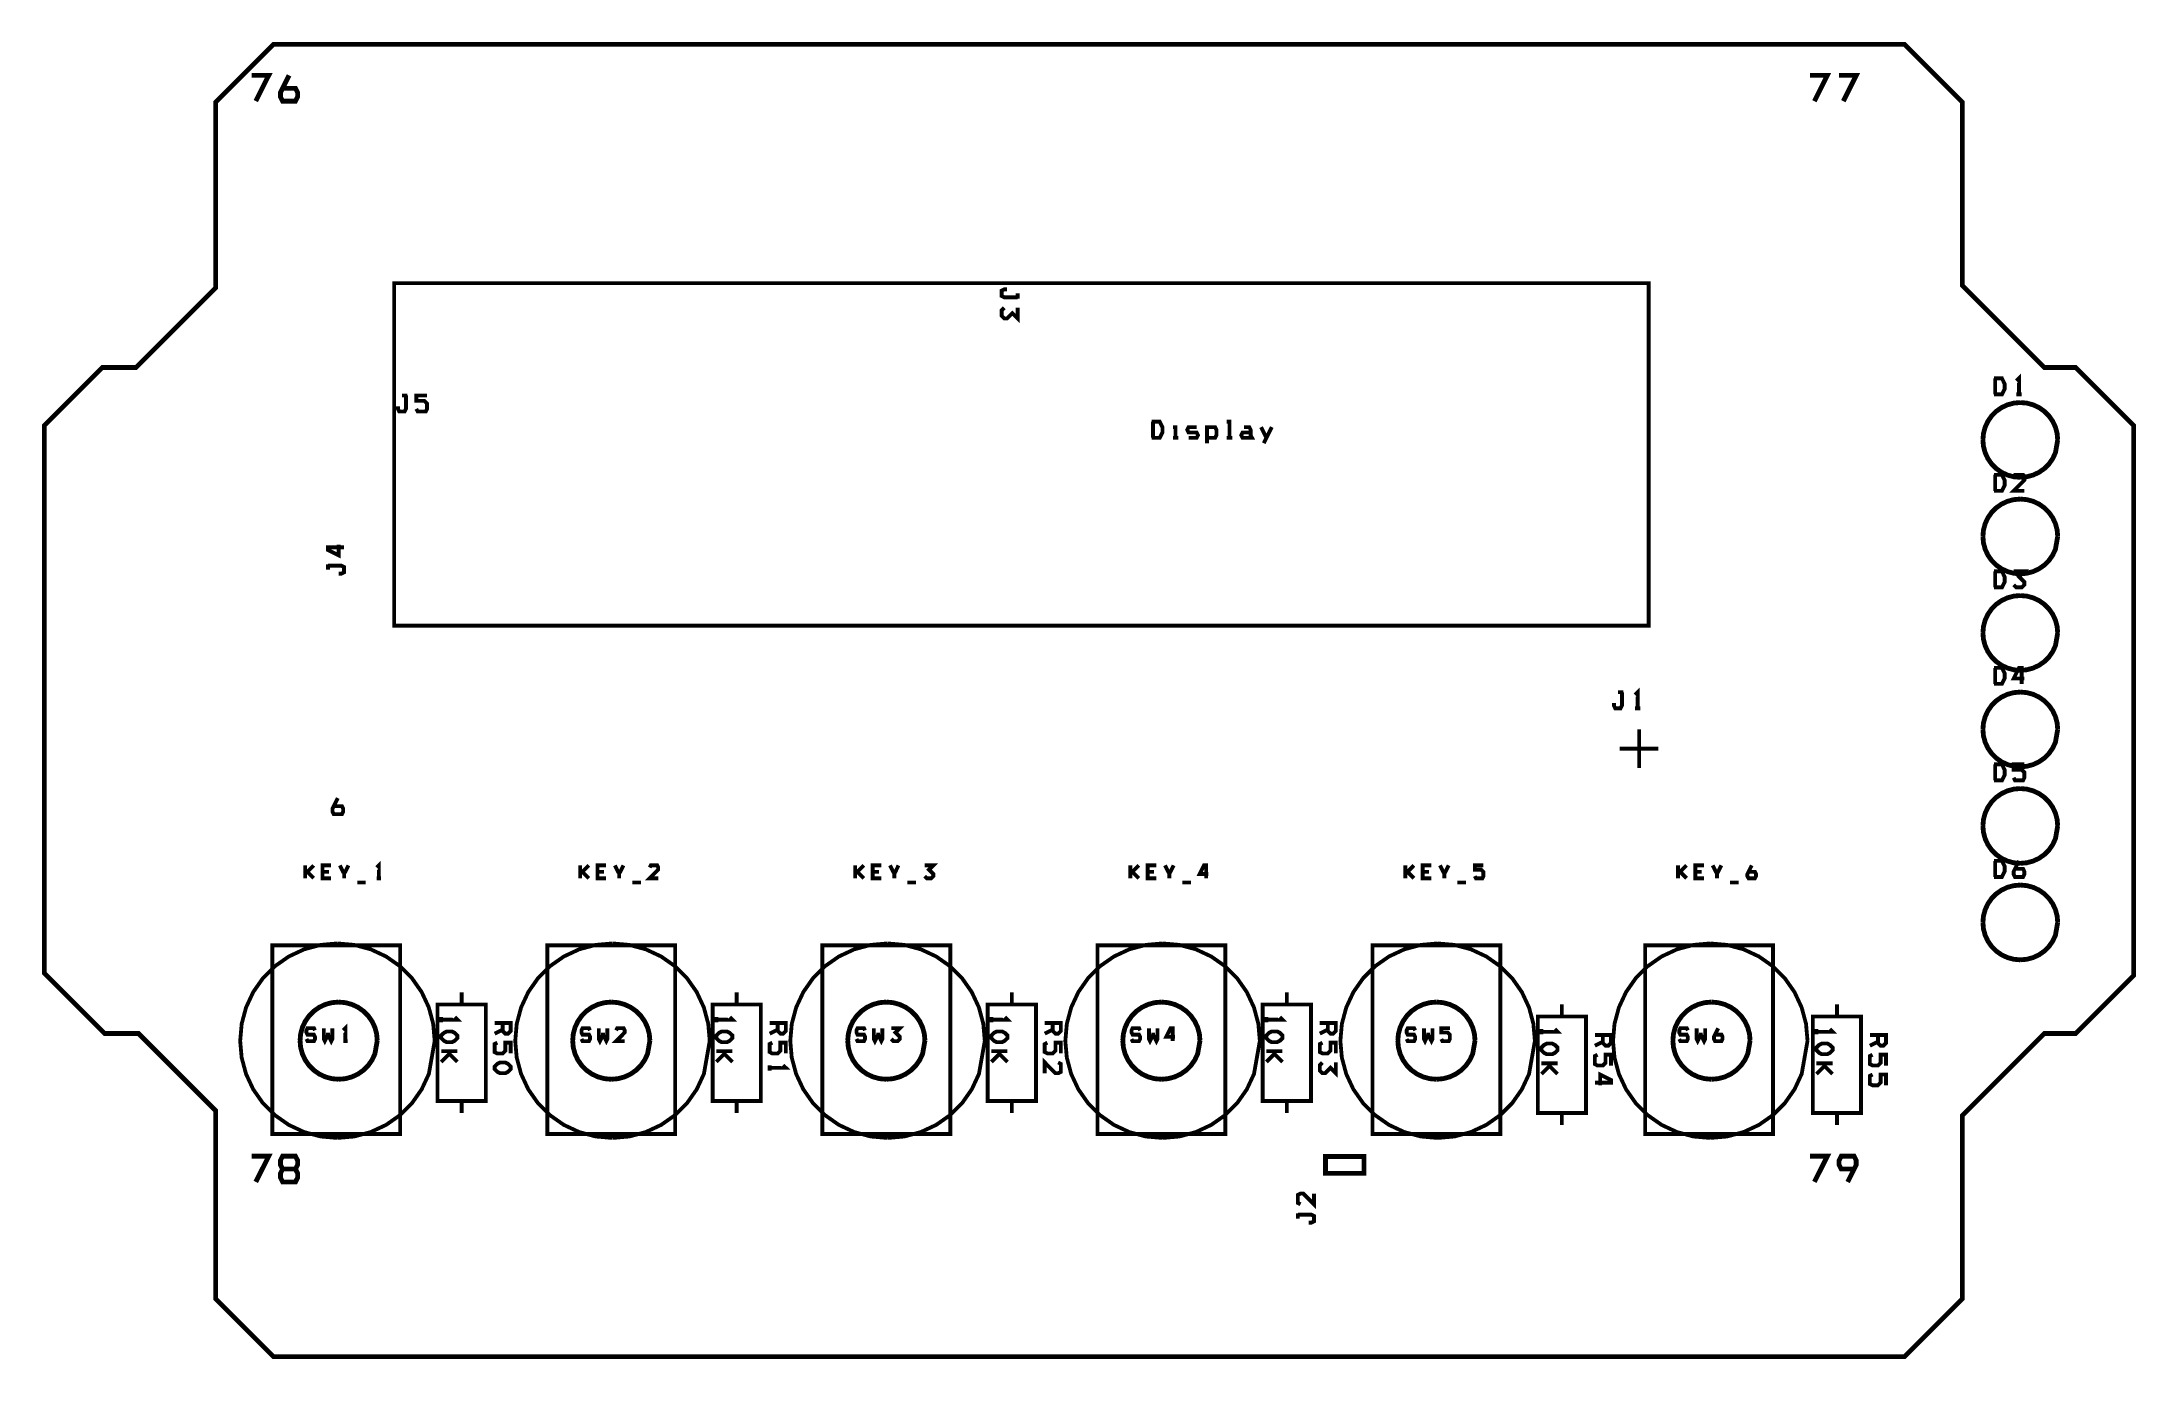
# Model space of a CAD drawing. Extents: x 0.51 to 4.85, y 0.21 to 2.94.
import ezdxf

# ---------------------------------------------------------------- set-up
doc = ezdxf.new("R2010")
doc.units = 0
doc.layers.add('1_SERA-DSP', color=7, linetype='CONTINUOUS')

msp = doc.modelspace()

# ---------------------------------------------------------------- linework, layer by layer
at = {"layer": '1_SERA-DSP'}
for points, const_width in [([(0.87, 2.82), (0.99, 2.94), (4.37, 2.94), (4.49, 2.82), (4.49, 2.44), (4.66, 2.27), (4.725, 2.27), (4.845, 2.15), (4.845, 1.01), (4.725, 0.89), (4.66, 0.89), (4.49, 0.72), (4.49, 0.34), (4.37, 0.22), (0.99, 0.22), (0.87, 0.34), (0.87, 0.73), (0.71, 0.89), (0.64, 0.89), (0.515, 1.015), (0.515, 2.15), (0.635, 2.27), (0.705, 2.27), (0.87, 2.435), (0.87, 2.82)], 0.01), ([(0.9533, 2.8222), (0.98, 2.8755), (0.9444, 2.8755)], 0.01), ([(1.0089, 2.8489), (1.0355, 2.8489), (1.04, 2.84), (1.04, 2.8311), (1.0355, 2.8222), (1.0089, 2.8222), (1.0044, 2.8311), (1.0044, 2.84), (1.0222, 2.8755)], 0.01), ([(4.1833, 2.8222), (4.21, 2.8755), (4.1744, 2.8755)], 0.01), ([(4.2433, 2.8222), (4.27, 2.8755), (4.2344, 2.8755)], 0.01), ([(1.24, 2.445), (3.84, 2.445), (3.84, 1.735), (1.24, 1.735), (1.24, 2.445)], 0.008), ([(2.51, 2.4322), (2.5044, 2.4322), (2.4989, 2.4294), (2.4989, 2.4183), (2.5044, 2.4156), (2.5322, 2.4156)], 0.008), ([(2.5044, 2.394), (2.4989, 2.3884), (2.4989, 2.3773), (2.5044, 2.3718), (2.51, 2.3718), (2.5211, 2.3829), (2.5322, 2.3718), (2.5322, 2.394)], 0.008), ([(2.5322, 2.4128), (2.5322, 2.4239)], 0.008), ([(4.6073, 2.2144), (4.6073, 2.2477), (4.6018, 2.2422)], 0.008), ([(1.2478, 2.19), (1.2478, 2.1844), (1.2505, 2.1789), (1.2617, 2.1789), (1.2644, 2.1844), (1.2644, 2.2122)], 0.008), ([(1.2672, 2.2122), (1.2561, 2.2122)], 0.008), ([(1.286, 2.1844), (1.2888, 2.1789), (1.3054, 2.1789), (1.3082, 2.1844), (1.3082, 2.1955), (1.3026, 2.2011), (1.286, 2.2011), (1.286, 2.2122), (1.3082, 2.2122)], 0.008), ([(4.5552, 2.2144), (4.5719, 2.2144), (4.5774, 2.2255), (4.5774, 2.2366), (4.5719, 2.2477), (4.5552, 2.2477)], 0.008), ([(4.558, 2.2144), (4.558, 2.2477)], 0.008), ([(4.6129, 2.2144), (4.6018, 2.2144)], 0.008), ([(4.61, 2.1975), (4.596542, 2.196323), (4.583493, 2.192826), (4.57125, 2.187117), (4.560184, 2.179368), (4.550632, 2.169816), (4.542883, 2.15875), (4.537174, 2.146507), (4.533677, 2.133458), (4.5325, 2.12)], 0.01), ([(4.6875, 2.12), (4.686323, 2.133458), (4.682826, 2.146507), (4.677117, 2.15875), (4.669368, 2.169816), (4.659816, 2.179368), (4.64875, 2.187117), (4.636507, 2.192826), (4.623458, 2.196323), (4.61, 2.1975)], 0.01), ([(2.81, 2.1244), (2.8266, 2.1244), (2.8322, 2.1355), (2.8322, 2.1466), (2.8266, 2.1577), (2.81, 2.1577)], 0.008), ([(2.8128, 2.1244), (2.8128, 2.1577)], 0.008), ([(2.8593, 2.1244), (2.8593, 2.1466), (2.8538, 2.1466)], 0.008), ([(2.8649, 2.1244), (2.8538, 2.1244)], 0.008), ([(2.9031, 2.1466), (2.8864, 2.1466), (2.8836, 2.141), (2.8864, 2.1355), (2.9031, 2.1355), (2.9059, 2.1299), (2.9031, 2.1244), (2.8864, 2.1244)], 0.008), ([(2.9246, 2.1133), (2.9246, 2.1466), (2.9413, 2.1466), (2.9441, 2.141), (2.9441, 2.1299), (2.9413, 2.1244), (2.9246, 2.1244)], 0.008), ([(2.9712, 2.1244), (2.9712, 2.1577), (2.9656, 2.1577)], 0.008), ([(2.9768, 2.1244), (2.9656, 2.1244)], 0.008), ([(3.0011, 2.1466), (3.0122, 2.1466), (3.015, 2.141), (3.015, 2.1299), (3.0178, 2.1244), (2.9983, 2.1244), (2.9955, 2.1299), (2.9983, 2.1355), (3.015, 2.1355)], 0.008), ([(3.0421, 2.1133), (3.0476, 2.1244), (3.0365, 2.1466)], 0.008), ([(3.0588, 2.1466), (3.0476, 2.1244)], 0.008), ([(4.5325, 2.12), (4.533677, 2.106542), (4.537174, 2.093493), (4.542883, 2.08125), (4.550632, 2.070184), (4.560184, 2.060632), (4.57125, 2.052883), (4.583493, 2.047174), (4.596542, 2.043677), (4.61, 2.0425)], 0.01), ([(4.61, 2.0425), (4.623458, 2.043677), (4.636507, 2.047174), (4.64875, 2.052883), (4.659816, 2.060632), (4.669368, 2.070184), (4.677117, 2.08125), (4.682826, 2.093493), (4.6875, 2.12)], 0.01), ([(4.5552, 2.0144), (4.5719, 2.0144), (4.5774, 2.0255), (4.5774, 2.0366), (4.5719, 2.0477), (4.5552, 2.0477)], 0.008), ([(4.558, 2.0144), (4.558, 2.0477)], 0.008), ([(4.6184, 2.0144), (4.5962, 2.0144), (4.6184, 2.0366), (4.6184, 2.0422), (4.6157, 2.0477), (4.599, 2.0477), (4.5962, 2.0422)], 0.008), ([(4.61, 1.9975), (4.596542, 1.996323), (4.583493, 1.992826), (4.57125, 1.987117), (4.560184, 1.979368), (4.550632, 1.969816), (4.542883, 1.95875), (4.537174, 1.946507), (4.533677, 1.933458), (4.5325, 1.92)], 0.01), ([(4.6875, 1.92), (4.686323, 1.933458), (4.682826, 1.946507), (4.677117, 1.95875), (4.669368, 1.969816), (4.659816, 1.979368), (4.64875, 1.987117), (4.636507, 1.992826), (4.623458, 1.996323), (4.61, 1.9975)], 0.01), ([(4.5325, 1.92), (4.533677, 1.906542), (4.537174, 1.893493), (4.542883, 1.88125), (4.550632, 1.870184), (4.560184, 1.860632), (4.57125, 1.852883), (4.583493, 1.847174), (4.596542, 1.843677), (4.61, 1.8425)], 0.01), ([(4.61, 1.8425), (4.623458, 1.843677), (4.636507, 1.847174), (4.64875, 1.852883), (4.659816, 1.860632), (4.669368, 1.870184), (4.677117, 1.88125), (4.682826, 1.893493), (4.6875, 1.92)], 0.01), ([(1.125, 1.9032), (1.125, 1.881), (1.1028, 1.8921), (1.1028, 1.8976), (1.1361, 1.8976)], 0.008), ([(1.1028, 1.8622), (1.1028, 1.8511)], 0.008), ([(1.125, 1.8428), (1.1306, 1.8428), (1.1361, 1.8455), (1.1361, 1.8567), (1.1306, 1.8594), (1.1028, 1.8594)], 0.008), ([(4.5552, 1.8144), (4.5719, 1.8144), (4.5774, 1.8255), (4.5774, 1.8366), (4.5719, 1.8477), (4.5552, 1.8477)], 0.008), ([(4.558, 1.8144), (4.558, 1.8477)], 0.008), ([(4.5962, 1.8199), (4.6018, 1.8144), (4.6129, 1.8144), (4.6184, 1.8199), (4.6184, 1.8255), (4.6073, 1.8366), (4.6184, 1.8477), (4.5962, 1.8477)], 0.008), ([(4.61, 1.7975), (4.596542, 1.796323), (4.583493, 1.792826), (4.57125, 1.787117), (4.560184, 1.779368), (4.550632, 1.769816), (4.542883, 1.75875), (4.537174, 1.746507), (4.533677, 1.733458), (4.5325, 1.72)], 0.01), ([(4.6875, 1.72), (4.686323, 1.733458), (4.682826, 1.746507), (4.677117, 1.75875), (4.669368, 1.769816), (4.659816, 1.779368), (4.64875, 1.787117), (4.636507, 1.792826), (4.623458, 1.796323), (4.61, 1.7975)], 0.01), ([(4.5325, 1.72), (4.533677, 1.706542), (4.537174, 1.693493), (4.542883, 1.68125), (4.550632, 1.670184), (4.560184, 1.660632), (4.57125, 1.652883), (4.583493, 1.647174), (4.596542, 1.643677), (4.61, 1.6425)], 0.01), ([(4.61, 1.6425), (4.623458, 1.643677), (4.636507, 1.647174), (4.64875, 1.652883), (4.659816, 1.660632), (4.669368, 1.670184), (4.677117, 1.68125), (4.682826, 1.693493), (4.6875, 1.72)], 0.01), ([(4.5552, 1.6144), (4.5719, 1.6144), (4.5774, 1.6255), (4.5774, 1.6366), (4.5719, 1.6477), (4.5552, 1.6477)], 0.008), ([(4.558, 1.6144), (4.558, 1.6477)], 0.008), ([(4.6184, 1.6255), (4.5962, 1.6255), (4.6073, 1.6477), (4.6129, 1.6477), (4.6129, 1.6144)], 0.008), ([(3.8171, 1.5639), (3.8171, 1.5972), (3.8115, 1.5917)], 0.008), ([(3.7678, 1.575), (3.7678, 1.5694), (3.7705, 1.5639), (3.7817, 1.5639), (3.7844, 1.5694), (3.7844, 1.5972)], 0.008), ([(3.7872, 1.5972), (3.7761, 1.5972)], 0.008), ([(3.8226, 1.5639), (3.8115, 1.5639)], 0.008), ([(4.61, 1.5975), (4.596542, 1.596323), (4.583493, 1.592826), (4.57125, 1.587117), (4.560184, 1.579368), (4.550632, 1.569816), (4.542883, 1.55875), (4.537174, 1.546507), (4.533677, 1.533458), (4.5325, 1.52)], 0.01), ([(4.6875, 1.52), (4.686323, 1.533458), (4.682826, 1.546507), (4.677117, 1.55875), (4.669368, 1.569816), (4.659816, 1.579368), (4.64875, 1.587117), (4.636507, 1.592826), (4.623458, 1.596323), (4.61, 1.5975)], 0.01), ([(3.82, 1.52), (3.82, 1.44)], 0.008), ([(4.5325, 1.52), (4.533677, 1.506542), (4.537174, 1.493493), (4.542883, 1.48125), (4.550632, 1.470184), (4.560184, 1.460632), (4.57125, 1.452883), (4.583493, 1.447174), (4.596542, 1.443677), (4.61, 1.4425)], 0.01), ([(4.61, 1.4425), (4.623458, 1.443677), (4.636507, 1.447174), (4.64875, 1.452883), (4.659816, 1.460632), (4.669368, 1.470184), (4.677117, 1.48125), (4.682826, 1.493493), (4.6875, 1.52)], 0.01), ([(3.78, 1.48), (3.86, 1.48)], 0.008), ([(4.5552, 1.4144), (4.5719, 1.4144), (4.5774, 1.4255), (4.5774, 1.4366), (4.5719, 1.4477), (4.5552, 1.4477)], 0.008), ([(4.558, 1.4144), (4.558, 1.4477)], 0.008), ([(4.5962, 1.4199), (4.599, 1.4144), (4.6157, 1.4144), (4.6184, 1.4199), (4.6184, 1.431), (4.6129, 1.4366), (4.5962, 1.4366), (4.5962, 1.4477), (4.6184, 1.4477)], 0.008), ([(4.61, 1.3975), (4.596542, 1.396323), (4.583493, 1.392826), (4.57125, 1.387117), (4.560184, 1.379368), (4.550632, 1.369816), (4.542883, 1.35875), (4.537174, 1.346507), (4.533677, 1.333458), (4.5325, 1.32)], 0.01), ([(4.6875, 1.32), (4.686323, 1.333458), (4.682826, 1.346507), (4.677117, 1.35875), (4.669368, 1.369816), (4.659816, 1.379368), (4.64875, 1.387117), (4.636507, 1.392826), (4.623458, 1.396323), (4.61, 1.3975)], 0.01), ([(1.115, 1.361), (1.1317, 1.361), (1.1344, 1.3555), (1.1344, 1.3499), (1.1317, 1.3444), (1.115, 1.3444), (1.1122, 1.3499), (1.1122, 1.3555), (1.1233, 1.3777)], 0.008), ([(1.115, 1.361), (1.1317, 1.361), (1.1344, 1.3555), (1.1344, 1.3499), (1.1317, 1.3444), (1.115, 1.3444), (1.1122, 1.3499), (1.1122, 1.3555), (1.1233, 1.3777)], 0.008), ([(4.5325, 1.32), (4.533677, 1.306542), (4.537174, 1.293493), (4.542883, 1.28125), (4.550632, 1.270184), (4.560184, 1.260632), (4.57125, 1.252883), (4.583493, 1.247174), (4.596542, 1.243677), (4.61, 1.2425)], 0.01), ([(4.61, 1.2425), (4.623458, 1.243677), (4.636507, 1.247174), (4.64875, 1.252883), (4.659816, 1.260632), (4.669368, 1.270184), (4.677117, 1.28125), (4.682826, 1.293493), (4.6875, 1.32)], 0.01), ([(1.0555, 1.2383), (1.0555, 1.2116)], 0.008), ([(1.0733, 1.2116), (1.06, 1.2249), (1.0733, 1.2383)], 0.008), ([(1.1093, 1.2116), (1.0915, 1.2116), (1.0915, 1.2383), (1.1093, 1.2383)], 0.008), ([(1.1049, 1.2249), (1.0915, 1.2249)], 0.008), ([(1.1453, 1.2383), (1.1387, 1.2249), (1.1342, 1.2249), (1.1275, 1.2383)], 0.008), ([(1.1364, 1.2116), (1.1364, 1.2249)], 0.008), ([(1.2084, 1.2116), (1.2084, 1.2383), (1.204, 1.2338)], 0.008), ([(1.2129, 1.2116), (1.204, 1.2116)], 0.008), ([(1.6255, 1.2383), (1.6255, 1.2116)], 0.008), ([(1.6433, 1.2116), (1.63, 1.2249), (1.6433, 1.2383)], 0.008), ([(1.6793, 1.2116), (1.6615, 1.2116), (1.6615, 1.2383), (1.6793, 1.2383)], 0.008), ([(1.6749, 1.2249), (1.6615, 1.2249)], 0.008), ([(1.7153, 1.2383), (1.7087, 1.2249), (1.7042, 1.2249), (1.6975, 1.2383)], 0.008), ([(1.7064, 1.2116), (1.7064, 1.2249)], 0.008), ([(1.7873, 1.2116), (1.7695, 1.2116), (1.7873, 1.2294), (1.7873, 1.2338), (1.7851, 1.2383), (1.7718, 1.2383), (1.7695, 1.2338)], 0.008), ([(2.1955, 1.2383), (2.1955, 1.2116)], 0.008), ([(2.2133, 1.2116), (2.2, 1.2249), (2.2133, 1.2383)], 0.008), ([(2.2493, 1.2116), (2.2315, 1.2116), (2.2315, 1.2383), (2.2493, 1.2383)], 0.008), ([(2.2449, 1.2249), (2.2315, 1.2249)], 0.008), ([(2.2853, 1.2383), (2.2787, 1.2249), (2.2742, 1.2249), (2.2675, 1.2383)], 0.008), ([(2.2764, 1.2116), (2.2764, 1.2249)], 0.008), ([(2.3395, 1.216), (2.344, 1.2116), (2.3529, 1.2116), (2.3573, 1.216), (2.3573, 1.2205), (2.3484, 1.2294), (2.3573, 1.2383), (2.3395, 1.2383)], 0.008), ([(2.7655, 1.2383), (2.7655, 1.2116)], 0.008), ([(2.7833, 1.2116), (2.77, 1.2249), (2.7833, 1.2383)], 0.008), ([(2.8193, 1.2116), (2.8015, 1.2116), (2.8015, 1.2383), (2.8193, 1.2383)], 0.008), ([(2.8149, 1.2249), (2.8015, 1.2249)], 0.008), ([(2.8553, 1.2383), (2.8487, 1.2249), (2.8442, 1.2249), (2.8375, 1.2383)], 0.008), ([(2.8464, 1.2116), (2.8464, 1.2249)], 0.008), ([(2.9273, 1.2205), (2.9095, 1.2205), (2.9184, 1.2383), (2.9229, 1.2383), (2.9229, 1.2116)], 0.008), ([(3.3355, 1.2383), (3.3355, 1.2116)], 0.008), ([(3.3533, 1.2116), (3.34, 1.2249), (3.3533, 1.2383)], 0.008), ([(3.3893, 1.2116), (3.3715, 1.2116), (3.3715, 1.2383), (3.3893, 1.2383)], 0.008), ([(3.3849, 1.2249), (3.3715, 1.2249)], 0.008), ([(3.4253, 1.2383), (3.4187, 1.2249), (3.4142, 1.2249), (3.4075, 1.2383)], 0.008), ([(3.4164, 1.2116), (3.4164, 1.2249)], 0.008), ([(3.4795, 1.216), (3.4818, 1.2116), (3.4951, 1.2116), (3.4973, 1.216), (3.4973, 1.2249), (3.4929, 1.2294), (3.4795, 1.2294), (3.4795, 1.2383), (3.4973, 1.2383)], 0.008), ([(3.9005, 1.2383), (3.9005, 1.2116)], 0.008), ([(3.9183, 1.2116), (3.905, 1.2249), (3.9183, 1.2383)], 0.008), ([(3.9543, 1.2116), (3.9365, 1.2116), (3.9365, 1.2383), (3.9543, 1.2383)], 0.008), ([(3.9499, 1.2249), (3.9365, 1.2249)], 0.008), ([(3.9903, 1.2383), (3.9837, 1.2249), (3.9792, 1.2249), (3.9725, 1.2383)], 0.008), ([(3.9814, 1.2116), (3.9814, 1.2249)], 0.008), ([(4.0468, 1.2249), (4.0601, 1.2249), (4.0623, 1.2205), (4.0623, 1.216), (4.0601, 1.2116), (4.0468, 1.2116), (4.0445, 1.216), (4.0445, 1.2205), (4.0534, 1.2383)], 0.008), ([(4.5552, 1.2144), (4.5719, 1.2144), (4.5774, 1.2255), (4.5774, 1.2366), (4.5719, 1.2477), (4.5552, 1.2477)], 0.008), ([(4.558, 1.2144), (4.558, 1.2477)], 0.008), ([(4.599, 1.231), (4.6157, 1.231), (4.6184, 1.2255), (4.6184, 1.2199), (4.6157, 1.2144), (4.599, 1.2144), (4.5962, 1.2199), (4.5962, 1.2255), (4.6073, 1.2477)], 0.008), ([(1.1813, 1.2027), (1.1635, 1.2027)], 0.008), ([(1.7513, 1.2027), (1.7335, 1.2027)], 0.008), ([(2.3213, 1.2027), (2.3035, 1.2027)], 0.008), ([(2.8913, 1.2027), (2.8735, 1.2027)], 0.008), ([(3.4613, 1.2027), (3.4435, 1.2027)], 0.008), ([(4.0263, 1.2027), (4.0085, 1.2027)], 0.008), ([(4.61, 1.1975), (4.596542, 1.196323), (4.583493, 1.192826), (4.57125, 1.187117), (4.560184, 1.179368), (4.550632, 1.169816), (4.542883, 1.15875), (4.537174, 1.146507), (4.533677, 1.133458), (4.5325, 1.12)], 0.01), ([(4.6875, 1.12), (4.686323, 1.133458), (4.682826, 1.146507), (4.677117, 1.15875), (4.669368, 1.169816), (4.659816, 1.179368), (4.64875, 1.187117), (4.636507, 1.192826), (4.623458, 1.196323), (4.61, 1.1975)], 0.01), ([(4.5325, 1.12), (4.533677, 1.106542), (4.537174, 1.093493), (4.542883, 1.08125), (4.550632, 1.070184), (4.560184, 1.060632), (4.57125, 1.052883), (4.583493, 1.047174), (4.596542, 1.043677), (4.61, 1.0425)], 0.01), ([(4.61, 1.0425), (4.623458, 1.043677), (4.636507, 1.047174), (4.64875, 1.052883), (4.659816, 1.060632), (4.669368, 1.070184), (4.677117, 1.08125), (4.682826, 1.093493), (4.6875, 1.12)], 0.01), ([(1.1225, 1.0765), (1.08751, 1.073439), (1.053583, 1.064348), (1.02175, 1.049504), (0.992978, 1.029358), (0.968142, 1.004522), (0.947996, 0.97575), (0.933152, 0.943917), (0.924061, 0.90999), (0.921, 0.875)], 0.0079), ([(0.9875, 0.6815), (0.9875, 1.0725), (1.2525, 1.0725), (1.2525, 0.6815), (0.9875, 0.6815)], 0.008), ([(1.324, 0.875), (1.320939, 0.90999), (1.311848, 0.943917), (1.297004, 0.97575), (1.276858, 1.004522), (1.252022, 1.029358), (1.22325, 1.049504), (1.191417, 1.064348), (1.15749, 1.073439), (1.1225, 1.0765)], 0.0079), ([(1.6925, 1.0765), (1.65751, 1.073439), (1.623583, 1.064348), (1.59175, 1.049504), (1.562978, 1.029358), (1.538142, 1.004522), (1.517996, 0.97575), (1.503152, 0.943917), (1.494061, 0.90999), (1.491, 0.875)], 0.0079), ([(1.5575, 0.6815), (1.5575, 1.0725), (1.8225, 1.0725), (1.8225, 0.6815), (1.5575, 0.6815)], 0.008), ([(1.894, 0.875), (1.890939, 0.90999), (1.881848, 0.943917), (1.867004, 0.97575), (1.846858, 1.004522), (1.822022, 1.029358), (1.79325, 1.049504), (1.761417, 1.064348), (1.72749, 1.073439), (1.6925, 1.0765)], 0.0079), ([(2.2625, 1.0765), (2.22751, 1.073439), (2.193583, 1.064348), (2.16175, 1.049504), (2.132978, 1.029358), (2.108142, 1.004522), (2.087996, 0.97575), (2.073152, 0.943917), (2.064061, 0.90999), (2.061, 0.875)], 0.0079), ([(2.1275, 0.6815), (2.1275, 1.0725), (2.3925, 1.0725), (2.3925, 0.6815), (2.1275, 0.6815)], 0.008), ([(2.464, 0.875), (2.460939, 0.90999), (2.451848, 0.943917), (2.437004, 0.97575), (2.416858, 1.004522), (2.392022, 1.029358), (2.36325, 1.049504), (2.331417, 1.064348), (2.29749, 1.073439), (2.2625, 1.0765)], 0.0079), ([(2.8325, 1.0765), (2.79751, 1.073439), (2.763583, 1.064348), (2.73175, 1.049504), (2.702978, 1.029358), (2.678142, 1.004522), (2.657996, 0.97575), (2.643152, 0.943917), (2.634061, 0.90999), (2.631, 0.875)], 0.0079), ([(2.6975, 0.6815), (2.6975, 1.0725), (2.9625, 1.0725), (2.9625, 0.6815), (2.6975, 0.6815)], 0.008), ([(3.034, 0.875), (3.030939, 0.90999), (3.021848, 0.943917), (3.007004, 0.97575), (2.986858, 1.004522), (2.962022, 1.029358), (2.93325, 1.049504), (2.901417, 1.064348), (2.86749, 1.073439), (2.8325, 1.0765)], 0.0079), ([(3.4025, 1.0765), (3.36751, 1.073439), (3.333583, 1.064348), (3.30175, 1.049504), (3.272978, 1.029358), (3.248142, 1.004522), (3.227996, 0.97575), (3.213152, 0.943917), (3.204061, 0.90999), (3.201, 0.875)], 0.0079), ([(3.2675, 0.6815), (3.2675, 1.0725), (3.5325, 1.0725), (3.5325, 0.6815), (3.2675, 0.6815)], 0.008), ([(3.604, 0.875), (3.600939, 0.90999), (3.591848, 0.943917), (3.577004, 0.97575), (3.556858, 1.004522), (3.532022, 1.029358), (3.50325, 1.049504), (3.471417, 1.064348), (3.43749, 1.073439), (3.4025, 1.0765)], 0.0079), ([(3.9675, 1.0765), (3.93251, 1.073439), (3.898583, 1.064348), (3.86675, 1.049504), (3.837978, 1.029358), (3.813142, 1.004522), (3.792996, 0.97575), (3.778152, 0.943917), (3.769061, 0.90999), (3.766, 0.875)], 0.0079), ([(3.8325, 0.6815), (3.8325, 1.0725), (4.0975, 1.0725), (4.0975, 0.6815), (3.8325, 0.6815)], 0.008), ([(4.169, 0.875), (4.165939, 0.90999), (4.156848, 0.943917), (4.142004, 0.97575), (4.121858, 1.004522), (4.097022, 1.029358), (4.06825, 1.049504), (4.036417, 1.064348), (4.00249, 1.073439), (3.9675, 1.0765)], 0.0079), ([(1.125, 0.955), (1.111108, 0.953785), (1.097638, 0.950175), (1.085, 0.944282), (1.073577, 0.936284), (1.063716, 0.926423), (1.055718, 0.915), (1.049825, 0.902362), (1.046215, 0.888892), (1.045, 0.875)], 0.01), ([(1.205, 0.875), (1.203785, 0.888892), (1.200175, 0.902362), (1.194282, 0.915), (1.186284, 0.926423), (1.176423, 0.936284), (1.165, 0.944282), (1.152362, 0.950175), (1.138892, 0.953785), (1.125, 0.955)], 0.01), ([(1.38, 0.95), (1.33, 0.95), (1.33, 0.75), (1.38, 0.75), (1.43, 0.75), (1.43, 0.95), (1.38, 0.95), (1.38, 0.975)], 0.008), ([(1.69, 0.955), (1.676108, 0.953785), (1.662638, 0.950175), (1.65, 0.944282), (1.638577, 0.936284), (1.628716, 0.926423), (1.620718, 0.915), (1.614825, 0.902362), (1.611215, 0.888892), (1.61, 0.875)], 0.01), ([(1.77, 0.875), (1.768785, 0.888892), (1.765175, 0.902362), (1.759282, 0.915), (1.751284, 0.926423), (1.741423, 0.936284), (1.73, 0.944282), (1.717362, 0.950175), (1.703892, 0.953785), (1.69, 0.955)], 0.01), ([(1.95, 0.95), (1.9, 0.95), (1.9, 0.75), (1.95, 0.75), (2, 0.75), (2, 0.95), (1.95, 0.95), (1.95, 0.975)], 0.008), ([(2.26, 0.955), (2.246108, 0.953785), (2.232638, 0.950175), (2.22, 0.944282), (2.208577, 0.936284), (2.198716, 0.926423), (2.190718, 0.915), (2.184825, 0.902362), (2.181215, 0.888892), (2.18, 0.875)], 0.01), ([(2.34, 0.875), (2.338785, 0.888892), (2.335175, 0.902362), (2.329282, 0.915), (2.321284, 0.926423), (2.311423, 0.936284), (2.3, 0.944282), (2.287362, 0.950175), (2.273892, 0.953785), (2.26, 0.955)], 0.01), ([(2.52, 0.95), (2.47, 0.95), (2.47, 0.75), (2.52, 0.75), (2.57, 0.75), (2.57, 0.95), (2.52, 0.95), (2.52, 0.975)], 0.008), ([(2.83, 0.955), (2.816108, 0.953785), (2.802638, 0.950175), (2.79, 0.944282), (2.778577, 0.936284), (2.768716, 0.926423), (2.760718, 0.915), (2.754825, 0.902362), (2.751215, 0.888892), (2.75, 0.875)], 0.01), ([(2.91, 0.875), (2.908785, 0.888892), (2.905175, 0.902362), (2.899282, 0.915), (2.891284, 0.926423), (2.881423, 0.936284), (2.87, 0.944282), (2.857362, 0.950175), (2.843892, 0.953785), (2.83, 0.955)], 0.01), ([(3.09, 0.95), (3.04, 0.95), (3.04, 0.75), (3.09, 0.75), (3.14, 0.75), (3.14, 0.95), (3.09, 0.95), (3.09, 0.975)], 0.008), ([(3.4, 0.955), (3.386108, 0.953785), (3.372638, 0.950175), (3.36, 0.944282), (3.348577, 0.936284), (3.338716, 0.926423), (3.330718, 0.915), (3.324825, 0.902362), (3.321215, 0.888892), (3.32, 0.875)], 0.01), ([(3.48, 0.875), (3.478785, 0.888892), (3.475175, 0.902362), (3.469282, 0.915), (3.461284, 0.926423), (3.451423, 0.936284), (3.44, 0.944282), (3.427362, 0.950175), (3.413892, 0.953785), (3.4, 0.955)], 0.01), ([(3.97, 0.955), (3.956108, 0.953785), (3.942638, 0.950175), (3.93, 0.944282), (3.918577, 0.936284), (3.908716, 0.926423), (3.900718, 0.915), (3.894825, 0.902362), (3.891215, 0.888892), (3.89, 0.875)], 0.01), ([(4.05, 0.875), (4.048785, 0.888892), (4.045175, 0.902362), (4.039282, 0.915), (4.031284, 0.926423), (4.021423, 0.936284), (4.01, 0.944282), (3.997362, 0.950175), (3.983892, 0.953785), (3.97, 0.955)], 0.01), ([(1.3376, 0.9129), (1.3376, 0.924)], 0.008), ([(1.3376, 0.9184), (1.371, 0.9184), (1.3654, 0.924)], 0.008), ([(1.4649, 0.9118), (1.4649, 0.8951), (1.4705, 0.8895), (1.476, 0.8895), (1.4816, 0.8951), (1.4816, 0.9118), (1.4483, 0.9118)], 0.008), ([(1.9076, 0.9129), (1.9076, 0.924)], 0.008), ([(1.9076, 0.9184), (1.941, 0.9184), (1.9354, 0.924)], 0.008), ([(2.0349, 0.9118), (2.0349, 0.8951), (2.0405, 0.8895), (2.046, 0.8895), (2.0516, 0.8951), (2.0516, 0.9118), (2.0183, 0.9118)], 0.008), ([(2.4776, 0.9129), (2.4776, 0.924)], 0.008), ([(2.4776, 0.9184), (2.511, 0.9184), (2.5054, 0.924)], 0.008), ([(2.6049, 0.9118), (2.6049, 0.8951), (2.6105, 0.8895), (2.616, 0.8895), (2.6216, 0.8951), (2.6216, 0.9118), (2.5883, 0.9118)], 0.008), ([(3.0476, 0.9129), (3.0476, 0.924)], 0.008), ([(3.0476, 0.9184), (3.081, 0.9184), (3.0754, 0.924)], 0.008), ([(3.1749, 0.9118), (3.1749, 0.8951), (3.1805, 0.8895), (3.186, 0.8895), (3.1916, 0.8951), (3.1916, 0.9118), (3.1583, 0.9118)], 0.008), ([(3.66, 0.925), (3.61, 0.925), (3.61, 0.725), (3.66, 0.725), (3.71, 0.725), (3.71, 0.925), (3.66, 0.925), (3.66, 0.95)], 0.008), ([(4.23, 0.925), (4.18, 0.925), (4.18, 0.725), (4.23, 0.725), (4.28, 0.725), (4.28, 0.925), (4.23, 0.925), (4.23, 0.95)], 0.008), ([(0.9209, 0.875), (0.923963, 0.839993), (0.933058, 0.806049), (0.947909, 0.7742), (0.968065, 0.745414), (0.992914, 0.720565), (1.0217, 0.700409), (1.053549, 0.685558), (1.087493, 0.676463), (1.1225, 0.6734)], 0.0079), ([(1.045, 0.875), (1.046215, 0.861108), (1.049825, 0.847638), (1.055718, 0.835), (1.063716, 0.823577), (1.073577, 0.813716), (1.085, 0.805718), (1.097638, 0.799825), (1.111108, 0.796215), (1.125, 0.795)], 0.01), ([(1.0759, 0.8963), (1.0737, 0.9008), (1.0604, 0.9008), (1.0582, 0.8963), (1.0582, 0.8919), (1.0604, 0.8874), (1.0737, 0.8874), (1.0759, 0.883), (1.0759, 0.8785), (1.0737, 0.8741), (1.0604, 0.8741), (1.0582, 0.8785)], 0.008), ([(1.103, 0.8919), (1.103, 0.8874), (1.0964, 0.8741), (1.0942, 0.8785), (1.0942, 0.9008)], 0.008), ([(1.1119, 0.9008), (1.1119, 0.8785), (1.1097, 0.8741), (1.103, 0.8874)], 0.008), ([(1.1225, 0.6734), (1.157507, 0.676463), (1.191451, 0.685558), (1.2233, 0.700409), (1.252086, 0.720565), (1.276935, 0.745414), (1.297091, 0.7742), (1.311942, 0.806049), (1.3241, 0.875)], 0.0079), ([(1.125, 0.795), (1.138892, 0.796215), (1.152362, 0.799825), (1.165, 0.805718), (1.176423, 0.813716), (1.186284, 0.823577), (1.194282, 0.835), (1.200175, 0.847638), (1.205, 0.875)], 0.01), ([(1.139, 0.8741), (1.139, 0.9008), (1.1346, 0.8963)], 0.008), ([(1.1435, 0.8741), (1.1346, 0.8741)], 0.008), ([(1.3376, 0.8858), (1.3432, 0.8913), (1.3488, 0.8941), (1.3599, 0.8941), (1.3654, 0.8913), (1.371, 0.8858), (1.371, 0.8802), (1.3654, 0.8747), (1.3599, 0.8719), (1.3488, 0.8719), (1.3432, 0.8747), (1.3376, 0.8802), (1.3376, 0.8858)], 0.008), ([(1.4649, 0.8979), (1.4483, 0.8895)], 0.008), ([(1.4538, 0.8708), (1.4483, 0.868), (1.4483, 0.8513), (1.4538, 0.8485), (1.4649, 0.8485), (1.4705, 0.8541), (1.4705, 0.8708), (1.4816, 0.8708), (1.4816, 0.8485)], 0.008), ([(1.4909, 0.875), (1.493963, 0.839993), (1.503058, 0.806049), (1.517909, 0.7742), (1.538065, 0.745414), (1.562914, 0.720565), (1.5917, 0.700409), (1.623549, 0.685558), (1.657493, 0.676463), (1.6925, 0.6734)], 0.0079), ([(1.61, 0.875), (1.611215, 0.861108), (1.614825, 0.847638), (1.620718, 0.835), (1.628716, 0.823577), (1.638577, 0.813716), (1.65, 0.805718), (1.662638, 0.799825), (1.676108, 0.796215), (1.69, 0.795)], 0.01), ([(1.6459, 0.8963), (1.6437, 0.9008), (1.6304, 0.9008), (1.6282, 0.8963), (1.6282, 0.8919), (1.6304, 0.8874), (1.6437, 0.8874), (1.6459, 0.883), (1.6459, 0.8785), (1.6437, 0.8741), (1.6304, 0.8741), (1.6282, 0.8785)], 0.008), ([(1.673, 0.8919), (1.673, 0.8874), (1.6664, 0.8741), (1.6642, 0.8785), (1.6642, 0.9008)], 0.008), ([(1.6819, 0.9008), (1.6819, 0.8785), (1.6797, 0.8741), (1.673, 0.8874)], 0.008), ([(1.69, 0.795), (1.703892, 0.796215), (1.717362, 0.799825), (1.73, 0.805718), (1.741423, 0.813716), (1.751284, 0.823577), (1.759282, 0.835), (1.765175, 0.847638), (1.77, 0.875)], 0.01), ([(1.6925, 0.6734), (1.727507, 0.676463), (1.761451, 0.685558), (1.7933, 0.700409), (1.822086, 0.720565), (1.846935, 0.745414), (1.867091, 0.7742), (1.881942, 0.806049), (1.8941, 0.875)], 0.0079), ([(1.7179, 0.8741), (1.7002, 0.8741), (1.7179, 0.8919), (1.7179, 0.8963), (1.7157, 0.9008), (1.7024, 0.9008), (1.7002, 0.8963)], 0.008), ([(1.9076, 0.8858), (1.9132, 0.8913), (1.9188, 0.8941), (1.9299, 0.8941), (1.9354, 0.8913), (1.941, 0.8858), (1.941, 0.8802), (1.9354, 0.8747), (1.9299, 0.8719), (1.9188, 0.8719), (1.9132, 0.8747), (1.9076, 0.8802), (1.9076, 0.8858)], 0.008), ([(2.0349, 0.8979), (2.0183, 0.8895)], 0.008), ([(2.0238, 0.8708), (2.0183, 0.868), (2.0183, 0.8513), (2.0238, 0.8485), (2.0349, 0.8485), (2.0405, 0.8541), (2.0405, 0.8708), (2.0516, 0.8708), (2.0516, 0.8485)], 0.008), ([(2.0609, 0.875), (2.063963, 0.839993), (2.073058, 0.806049), (2.087909, 0.7742), (2.108065, 0.745414), (2.132914, 0.720565), (2.1617, 0.700409), (2.193549, 0.685558), (2.227493, 0.676463), (2.2625, 0.6734)], 0.0079), ([(2.18, 0.875), (2.181215, 0.861108), (2.184825, 0.847638), (2.190718, 0.835), (2.198716, 0.823577), (2.208577, 0.813716), (2.22, 0.805718), (2.232638, 0.799825), (2.246108, 0.796215), (2.26, 0.795)], 0.01), ([(2.2159, 0.8963), (2.2137, 0.9008), (2.2004, 0.9008), (2.1982, 0.8963), (2.1982, 0.8919), (2.2004, 0.8874), (2.2137, 0.8874), (2.2159, 0.883), (2.2159, 0.8785), (2.2137, 0.8741), (2.2004, 0.8741), (2.1982, 0.8785)], 0.008), ([(2.243, 0.8919), (2.243, 0.8874), (2.2364, 0.8741), (2.2342, 0.8785), (2.2342, 0.9008)], 0.008), ([(2.2519, 0.9008), (2.2519, 0.8785), (2.2497, 0.8741), (2.243, 0.8874)], 0.008), ([(2.26, 0.795), (2.273892, 0.796215), (2.287362, 0.799825), (2.3, 0.805718), (2.311423, 0.813716), (2.321284, 0.823577), (2.329282, 0.835), (2.335175, 0.847638), (2.34, 0.875)], 0.01), ([(2.2625, 0.6734), (2.297507, 0.676463), (2.331451, 0.685558), (2.3633, 0.700409), (2.392086, 0.720565), (2.416935, 0.745414), (2.437091, 0.7742), (2.451942, 0.806049), (2.4641, 0.875)], 0.0079), ([(2.2702, 0.8785), (2.2746, 0.8741), (2.2835, 0.8741), (2.2879, 0.8785), (2.2879, 0.883), (2.279, 0.8919), (2.2879, 0.9008), (2.2702, 0.9008)], 0.008), ([(2.4776, 0.8858), (2.4832, 0.8913), (2.4888, 0.8941), (2.4999, 0.8941), (2.5054, 0.8913), (2.511, 0.8858), (2.511, 0.8802), (2.5054, 0.8747), (2.4999, 0.8719), (2.4888, 0.8719), (2.4832, 0.8747), (2.4776, 0.8802), (2.4776, 0.8858)], 0.008), ([(2.6049, 0.8979), (2.5883, 0.8895)], 0.008), ([(2.5938, 0.8708), (2.5883, 0.868), (2.5883, 0.8513), (2.5938, 0.8485), (2.6049, 0.8485), (2.6105, 0.8541), (2.6105, 0.8708), (2.6216, 0.8708), (2.6216, 0.8485)], 0.008), ([(2.6309, 0.875), (2.633963, 0.839993), (2.643058, 0.806049), (2.657909, 0.7742), (2.678065, 0.745414), (2.702914, 0.720565), (2.7317, 0.700409), (2.763549, 0.685558), (2.797493, 0.676463), (2.8325, 0.6734)], 0.0079), ([(2.75, 0.875), (2.751215, 0.861108), (2.754825, 0.847638), (2.760718, 0.835), (2.768716, 0.823577), (2.778577, 0.813716), (2.79, 0.805718), (2.802638, 0.799825), (2.816108, 0.796215), (2.83, 0.795)], 0.01), ([(2.7859, 0.8963), (2.7837, 0.9008), (2.7704, 0.9008), (2.7682, 0.8963), (2.7682, 0.8919), (2.7704, 0.8874), (2.7837, 0.8874), (2.7859, 0.883), (2.7859, 0.8785), (2.7837, 0.8741), (2.7704, 0.8741), (2.7682, 0.8785)], 0.008), ([(2.813, 0.8919), (2.813, 0.8874), (2.8064, 0.8741), (2.8042, 0.8785), (2.8042, 0.9008)], 0.008), ([(2.8219, 0.9008), (2.8219, 0.8785), (2.8197, 0.8741), (2.813, 0.8874)], 0.008), ([(2.83, 0.795), (2.843892, 0.796215), (2.857362, 0.799825), (2.87, 0.805718), (2.881423, 0.813716), (2.891284, 0.823577), (2.899282, 0.835), (2.905175, 0.847638), (2.91, 0.875)], 0.01), ([(2.8325, 0.6734), (2.867507, 0.676463), (2.901451, 0.685558), (2.9333, 0.700409), (2.962086, 0.720565), (2.986935, 0.745414), (3.007091, 0.7742), (3.021942, 0.806049), (3.0341, 0.875)], 0.0079), ([(2.8579, 0.883), (2.8402, 0.883), (2.849, 0.9008), (2.8535, 0.9008), (2.8535, 0.8741)], 0.008), ([(3.0476, 0.8858), (3.0532, 0.8913), (3.0588, 0.8941), (3.0699, 0.8941), (3.0754, 0.8913), (3.081, 0.8858), (3.081, 0.8802), (3.0754, 0.8747), (3.0699, 0.8719), (3.0588, 0.8719), (3.0532, 0.8747), (3.0476, 0.8802), (3.0476, 0.8858)], 0.008), ([(3.1749, 0.8979), (3.1583, 0.8895)], 0.008), ([(3.1638, 0.8708), (3.1583, 0.868), (3.1583, 0.8513), (3.1638, 0.8485), (3.1749, 0.8485), (3.1805, 0.8541), (3.1805, 0.8708), (3.1916, 0.8708), (3.1916, 0.8485)], 0.008), ([(3.2009, 0.875), (3.203963, 0.839993), (3.213058, 0.806049), (3.227909, 0.7742), (3.248065, 0.745414), (3.272914, 0.720565), (3.3017, 0.700409), (3.333549, 0.685558), (3.367493, 0.676463), (3.4025, 0.6734)], 0.0079), ([(3.32, 0.875), (3.321215, 0.861108), (3.324825, 0.847638), (3.330718, 0.835), (3.338716, 0.823577), (3.348577, 0.813716), (3.36, 0.805718), (3.372638, 0.799825), (3.386108, 0.796215), (3.4, 0.795)], 0.01), ([(3.3559, 0.8963), (3.3537, 0.9008), (3.3404, 0.9008), (3.3382, 0.8963), (3.3382, 0.8919), (3.3404, 0.8874), (3.3537, 0.8874), (3.3559, 0.883), (3.3559, 0.8785), (3.3537, 0.8741), (3.3404, 0.8741), (3.3382, 0.8785)], 0.008), ([(3.383, 0.8919), (3.383, 0.8874), (3.3764, 0.8741), (3.3742, 0.8785), (3.3742, 0.9008)], 0.008), ([(3.3919, 0.9008), (3.3919, 0.8785), (3.3897, 0.8741), (3.383, 0.8874)], 0.008), ([(3.4, 0.795), (3.413892, 0.796215), (3.427362, 0.799825), (3.44, 0.805718), (3.451423, 0.813716), (3.461284, 0.823577), (3.469282, 0.835), (3.475175, 0.847638), (3.48, 0.875)], 0.01), ([(3.4025, 0.6734), (3.437507, 0.676463), (3.471451, 0.685558), (3.5033, 0.700409), (3.532086, 0.720565), (3.556935, 0.745414), (3.577091, 0.7742), (3.591942, 0.806049), (3.6041, 0.875)], 0.0079), ([(3.4102, 0.8785), (3.4124, 0.8741), (3.4257, 0.8741), (3.4279, 0.8785), (3.4279, 0.8874), (3.4235, 0.8919), (3.4102, 0.8919), (3.4102, 0.9008), (3.4279, 0.9008)], 0.008), ([(3.6176, 0.8879), (3.6176, 0.899)], 0.008), ([(3.6176, 0.8934), (3.651, 0.8934), (3.6454, 0.899)], 0.008), ([(3.6176, 0.8608), (3.6232, 0.8663), (3.6288, 0.8691), (3.6399, 0.8691), (3.6454, 0.8663), (3.651, 0.8608), (3.651, 0.8552), (3.6454, 0.8497), (3.6399, 0.8469), (3.6288, 0.8469), (3.6232, 0.8497), (3.6176, 0.8552), (3.6176, 0.8608)], 0.008), ([(3.7449, 0.8868), (3.7449, 0.8701), (3.7505, 0.8645), (3.756, 0.8645), (3.7616, 0.8701), (3.7616, 0.8868), (3.7283, 0.8868)], 0.008), ([(3.7449, 0.8729), (3.7283, 0.8645)], 0.008), ([(3.7659, 0.875), (3.768963, 0.839993), (3.778058, 0.806049), (3.792909, 0.7742), (3.813065, 0.745414), (3.837914, 0.720565), (3.8667, 0.700409), (3.898549, 0.685558), (3.932493, 0.676463), (3.9675, 0.6734)], 0.0079), ([(3.89, 0.875), (3.891215, 0.861108), (3.894825, 0.847638), (3.900718, 0.835), (3.908716, 0.823577), (3.918577, 0.813716), (3.93, 0.805718), (3.942638, 0.799825), (3.956108, 0.796215), (3.97, 0.795)], 0.01), ([(3.9209, 0.8963), (3.9187, 0.9008), (3.9054, 0.9008), (3.9032, 0.8963), (3.9032, 0.8919), (3.9054, 0.8874), (3.9187, 0.8874), (3.9209, 0.883), (3.9209, 0.8785), (3.9187, 0.8741), (3.9054, 0.8741), (3.9032, 0.8785)], 0.008), ([(3.948, 0.8919), (3.948, 0.8874), (3.9414, 0.8741), (3.9392, 0.8785), (3.9392, 0.9008)], 0.008), ([(3.9569, 0.9008), (3.9569, 0.8785), (3.9547, 0.8741), (3.948, 0.8874)], 0.008), ([(3.9675, 0.6734), (4.002507, 0.676463), (4.036451, 0.685558), (4.0683, 0.700409), (4.097086, 0.720565), (4.121935, 0.745414), (4.142091, 0.7742), (4.156942, 0.806049), (4.1691, 0.875)], 0.0079), ([(3.97, 0.795), (3.983892, 0.796215), (3.997362, 0.799825), (4.01, 0.805718), (4.021423, 0.813716), (4.031284, 0.823577), (4.039282, 0.835), (4.045175, 0.847638), (4.05, 0.875)], 0.01), ([(3.9774, 0.8874), (3.9907, 0.8874), (3.9929, 0.883), (3.9929, 0.8785), (3.9907, 0.8741), (3.9774, 0.8741), (3.9752, 0.8785), (3.9752, 0.883), (3.984, 0.9008)], 0.008), ([(4.1876, 0.8879), (4.1876, 0.899)], 0.008), ([(4.1876, 0.8934), (4.221, 0.8934), (4.2154, 0.899)], 0.008), ([(4.1876, 0.8608), (4.1932, 0.8663), (4.1988, 0.8691), (4.2099, 0.8691), (4.2154, 0.8663), (4.221, 0.8608), (4.221, 0.8552), (4.2154, 0.8497), (4.2099, 0.8469), (4.1988, 0.8469), (4.1932, 0.8497), (4.1876, 0.8552), (4.1876, 0.8608)], 0.008), ([(4.3149, 0.8868), (4.3149, 0.8701), (4.3205, 0.8645), (4.326, 0.8645), (4.3316, 0.8701), (4.3316, 0.8868), (4.2983, 0.8868)], 0.008), ([(4.3149, 0.8729), (4.2983, 0.8645)], 0.008), ([(1.371, 0.8531), (1.3376, 0.8531)], 0.008), ([(1.3376, 0.8309), (1.3543, 0.8476), (1.371, 0.8309)], 0.008), ([(1.4483, 0.8214), (1.4538, 0.827), (1.4594, 0.8298), (1.4705, 0.8298), (1.476, 0.827), (1.4816, 0.8214), (1.4816, 0.8159), (1.476, 0.8103), (1.4705, 0.8075), (1.4594, 0.8075), (1.4538, 0.8103), (1.4483, 0.8159), (1.4483, 0.8214)], 0.008), ([(1.941, 0.8531), (1.9076, 0.8531)], 0.008), ([(1.9076, 0.8309), (1.9243, 0.8476), (1.941, 0.8309)], 0.008), ([(2.0183, 0.8131), (2.0183, 0.8242)], 0.008), ([(2.0183, 0.8187), (2.0516, 0.8187), (2.046, 0.8242)], 0.008), ([(2.511, 0.8531), (2.4776, 0.8531)], 0.008), ([(2.4776, 0.8309), (2.4943, 0.8476), (2.511, 0.8309)], 0.008), ([(2.5883, 0.8075), (2.5883, 0.8298), (2.6105, 0.8075), (2.616, 0.8075), (2.6216, 0.8103), (2.6216, 0.827), (2.616, 0.8298)], 0.008), ([(3.081, 0.8531), (3.0476, 0.8531)], 0.008), ([(3.0476, 0.8309), (3.0643, 0.8476), (3.081, 0.8309)], 0.008), ([(3.1638, 0.8298), (3.1583, 0.8242), (3.1583, 0.8131), (3.1638, 0.8075), (3.1694, 0.8075), (3.1805, 0.8187), (3.1916, 0.8075), (3.1916, 0.8298)], 0.008), ([(3.651, 0.8281), (3.6176, 0.8281)], 0.008), ([(3.6176, 0.8059), (3.6343, 0.8226), (3.651, 0.8059)], 0.008), ([(3.7338, 0.8458), (3.7283, 0.843), (3.7283, 0.8263), (3.7338, 0.8235), (3.7449, 0.8235), (3.7505, 0.8291), (3.7505, 0.8458), (3.7616, 0.8458), (3.7616, 0.8235)], 0.008), ([(4.221, 0.8281), (4.1876, 0.8281)], 0.008), ([(4.1876, 0.8059), (4.2043, 0.8226), (4.221, 0.8059)], 0.008), ([(4.3038, 0.8458), (4.2983, 0.843), (4.2983, 0.8263), (4.3038, 0.8235), (4.3149, 0.8235), (4.3205, 0.8291), (4.3205, 0.8458), (4.3316, 0.8458), (4.3316, 0.8235)], 0.008), ([(3.7394, 0.7825), (3.7394, 0.8048), (3.7616, 0.7937), (3.7616, 0.7881), (3.7283, 0.7881)], 0.008), ([(4.3038, 0.8048), (4.2983, 0.802), (4.2983, 0.7853), (4.3038, 0.7825), (4.3149, 0.7825), (4.3205, 0.7881), (4.3205, 0.8048), (4.3316, 0.8048), (4.3316, 0.7825)], 0.008), ([(1.38, 0.725), (1.38, 0.75)], 0.008), ([(1.95, 0.725), (1.95, 0.75)], 0.008), ([(2.52, 0.725), (2.52, 0.75)], 0.008), ([(3.09, 0.725), (3.09, 0.75)], 0.008), ([(3.66, 0.7), (3.66, 0.725)], 0.008), ([(4.23, 0.7), (4.23, 0.725)], 0.008), ([(0.9533, 0.5822), (0.98, 0.6355), (0.9444, 0.6355)], 0.01), ([(1.0355, 0.6089), (1.04, 0.6178), (1.04, 0.6267), (1.0355, 0.6355), (1.0089, 0.6355), (1.0044, 0.6267), (1.0044, 0.6178), (1.0089, 0.6089), (1.0355, 0.6089), (1.04, 0.6), (1.04, 0.5911), (1.0355, 0.5822), (1.0089, 0.5822), (1.0044, 0.5911), (1.0044, 0.6), (1.0089, 0.6089)], 0.01), ([(3.17, 0.6), (3.25, 0.6), (3.25, 0.635), (3.17, 0.635), (3.17, 0.6)], 0.01), ([(4.1833, 0.5822), (4.21, 0.6355), (4.1744, 0.6355)], 0.01), ([(4.2655, 0.6089), (4.2389, 0.6089), (4.2344, 0.6178), (4.2344, 0.6267), (4.2389, 0.6355), (4.2655, 0.6355), (4.27, 0.6267), (4.27, 0.6178), (4.2522, 0.5822)], 0.01), ([(3.1461, 0.5582), (3.1461, 0.536), (3.1239, 0.5582), (3.1183, 0.5582), (3.1128, 0.5554), (3.1128, 0.5388), (3.1183, 0.536)], 0.008), ([(3.1128, 0.5172), (3.1128, 0.5061)], 0.008), ([(3.135, 0.4978), (3.1406, 0.4978), (3.1461, 0.5005), (3.1461, 0.5117), (3.1406, 0.5144), (3.1128, 0.5144)], 0.008)]:
    msp.add_lwpolyline(points, dxfattribs=dict(at, const_width=const_width))

doc.saveas('drawing.dxf')
